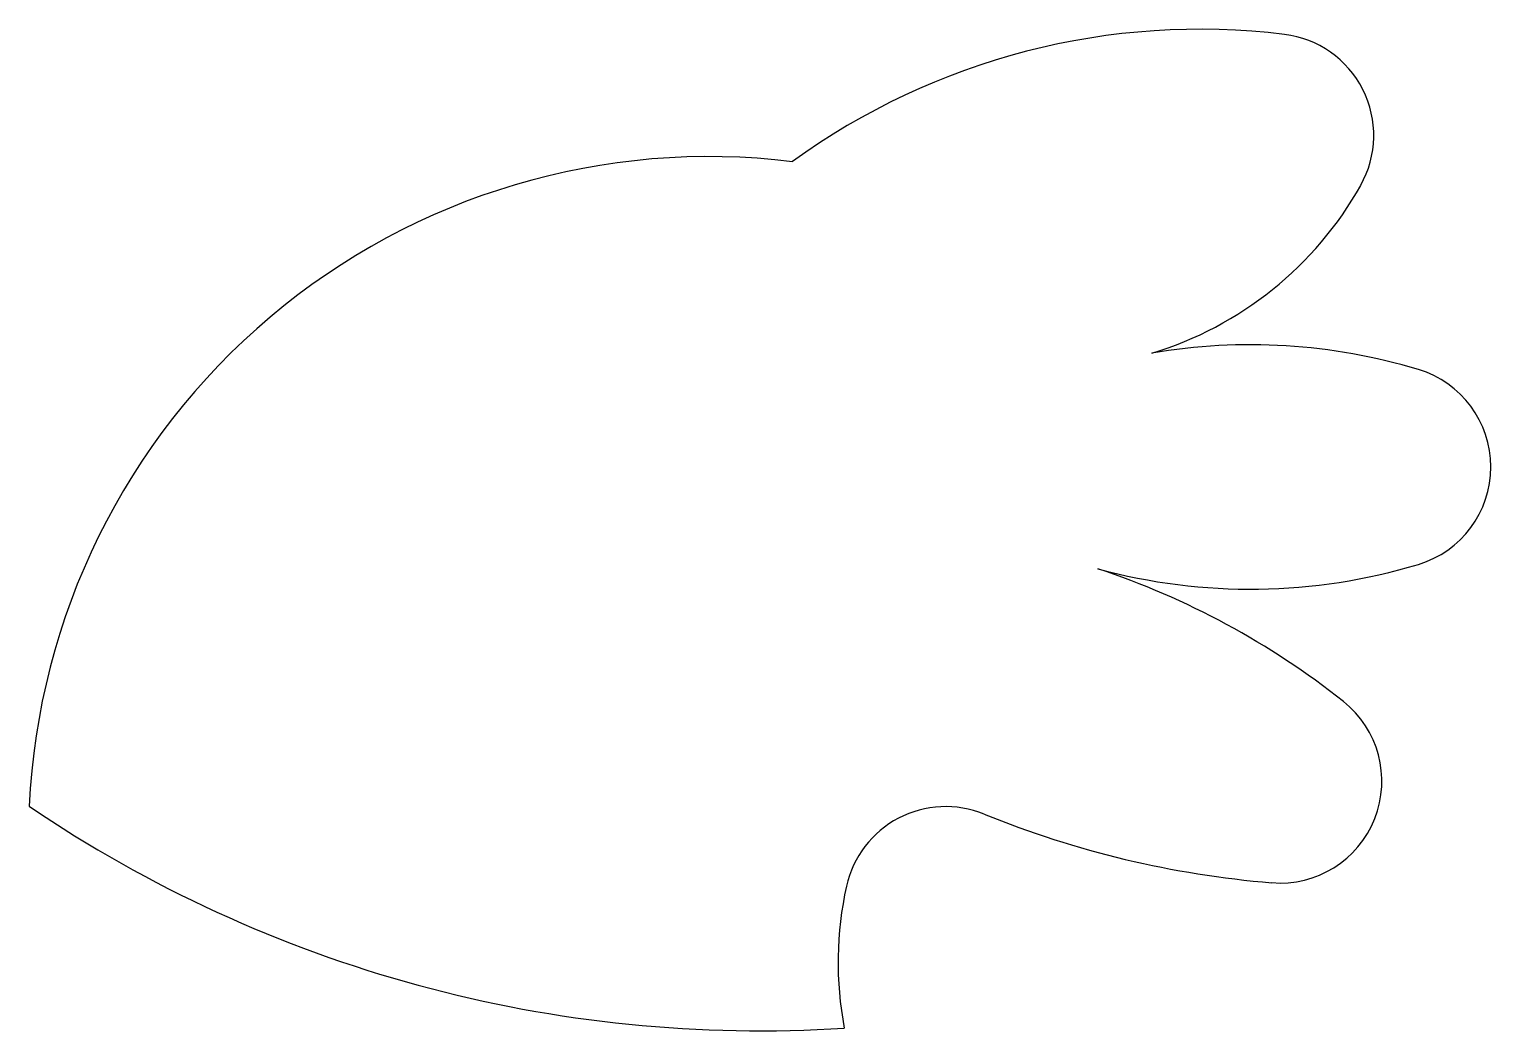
# Model space of a CAD drawing. Header units: millimetres. Extents: x 22.5 to 36.9, y 11.6 to 21.5.
import ezdxf

# ---------------------------------------------------------------- set-up
doc = ezdxf.new("R2010")
doc.units = ezdxf.units.MM
doc.layers.add('Corte exterior', color=1, linetype='Continuous', true_color=0xff0000)
doc.layers.add('grabado linea medio', color=3, linetype='Continuous', true_color=0x00ff00)

msp = doc.modelspace()

# ---------------------------------------------------------------- linework, layer by layer
at = {"layer": 'Corte exterior'}
for centre, radius, start, end in [((34.04, 14.688), 6.801, 82.9693, 126.0274), ((34.75, 20.446), 1, 330.6472, 82.9693), ((29.221, 13.551), 6.687, 82.9612, 177.3987), ((32.54, 21.688), 3.536, 286.9275, 330.6472), ((34.54, 12.688), 5.701, 73.1898, 99.8025), ((35.9, 17.188), 1, 286.8102, 73.1898), ((34.54, 21.688), 5.701, 254.7449, 286.8102), ((30.54, 8.688), 7.906, 51.5956, 71.5651), ((34.83, 14.1), 1, 265.2733, 51.5956), ((31.545, 12.851), 1, 67.8988, 167.3948), ((35.54, 22.688), 9.618, 247.8988, 265.2733), ((33.914, 12.321), 3.427, 167.3948, 190.8662)]:
    msp.add_arc(centre, radius, start, end, dxfattribs=at)
at = {"layer": 'grabado linea medio'}
msp.add_arc((29.715, 24.415), 12.767, 235.8066, 273.742, dxfattribs=at)

doc.saveas('drawing.dxf')
